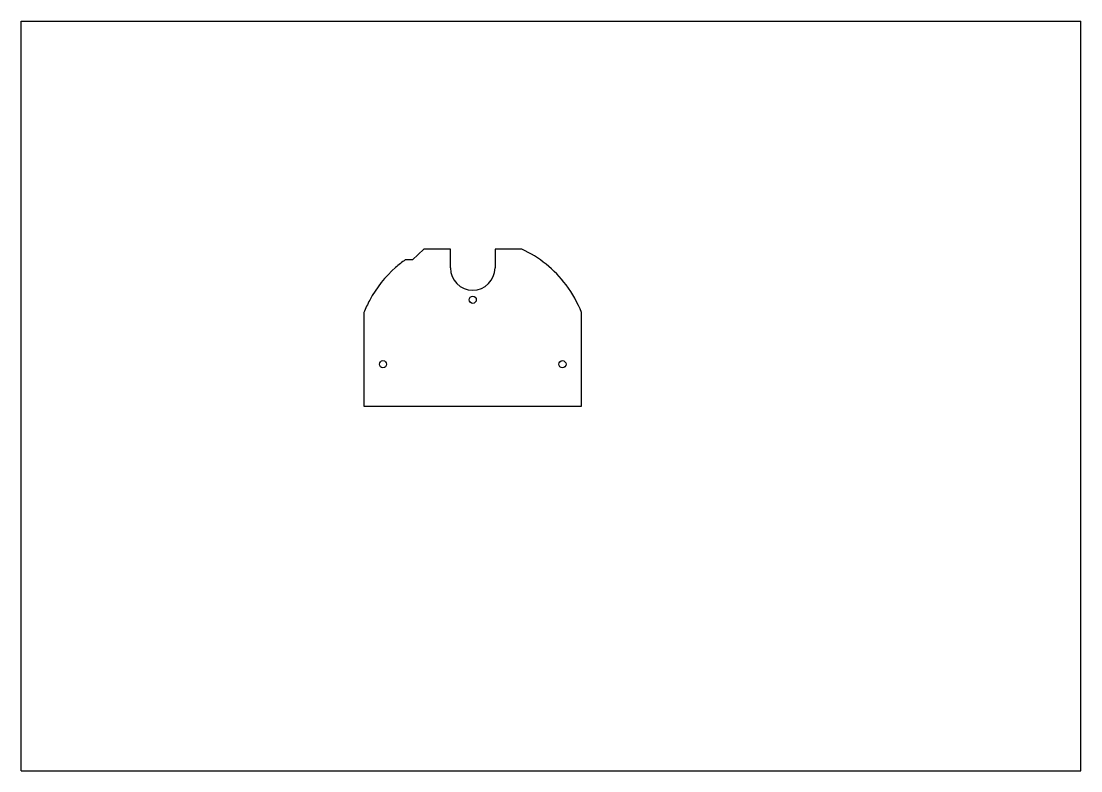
# Model space of a CAD drawing. Header units: millimetres. Extents: x 0 to 297, y 0 to 210.
import ezdxf

# ---------------------------------------------------------------- set-up
doc = ezdxf.new("R2010")
doc.units = ezdxf.units.MM
doc.header["$LTSCALE"] = 16.335
doc.layers.get('0').update_dxf_attribs({"linetype": 'CONTINUOUS'})
doc.layers.add('02___PRT_ALL_AXES', color=7, linetype='CONTINUOUS')

msp = doc.modelspace()

# ---------------------------------------------------------------- linework, layer by layer
at = {"color": 7, "linetype": 'CONTINUOUS'}
for p, q in [((0, 0), (0, 210)), ((0, 210), (297, 210)), ((297, 0), (297, 210)), ((0, 0), (297, 0))]:
    msp.add_line(p, q, dxfattribs=at)
at = {"layer": '02___PRT_ALL_AXES', "color": 7, "linetype": 'CONTINUOUS'}
for p, q in [((112.81, 146.15), (109.65, 143.15)), ((120.31, 146.15), (112.81, 146.15)), ((120.31, 140.9), (120.31, 146.15)), ((132.81, 146.15), (132.81, 140.9)), ((140.31, 146.15), (132.81, 146.15)), ((109.65, 143.15), (107.65, 143.15)), ((96.06, 128.35), (96.06, 102.15)), ((157.06, 102.15), (157.06, 128.35)), ((96.06, 102.15), (157.06, 102.15))]:
    msp.add_line(p, q, dxfattribs=at)
for centre in [(126.56, 131.95), (101.41, 113.9), (151.71, 113.9)]:
    msp.add_circle(centre, 1, dxfattribs=at)
for centre, radius, start, end in [((126.58, 116.46), 32.71, 36.9168, 65.1886), ((126.8, 116.14), 33.1, 125.3417, 131.2909), ((126.42, 116.49), 32.59, 131.1927, 151.8276), ((126.56, 140.9), 6.25, 180, 360), ((126.56, 116.43), 32.75, 21.3464, 36.9335), ((126.56, 116.42), 32.75, 151.8276, 158.638)]:
    msp.add_arc(centre, radius, start, end, dxfattribs=at)

doc.saveas('drawing.dxf')
